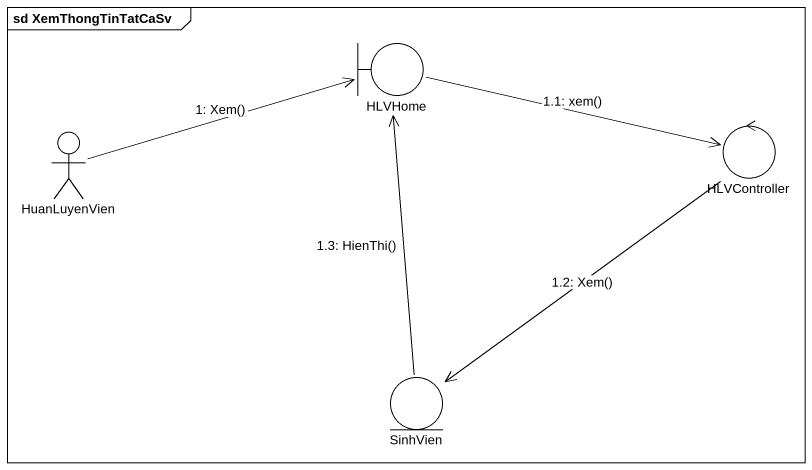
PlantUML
@startuml
mainframe sd XemThongTinTatCaSv
boundary HLVHome
actor HuanLuyenVien
control HLVController
entity SinhVien
HuanLuyenVien -right-> HLVHome : 1: Xem()
HLVHome -right-> HLVController : 1.1: xem()
HLVController --> SinhVien : 1.2: Xem()
SinhVien -up-> HLVHome : 1.3: HienThi()
@enduml
